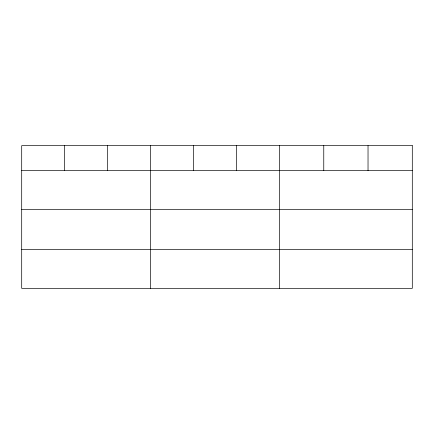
<?xml version="1.0" encoding="UTF-8"?>
<svg xmlns="http://www.w3.org/2000/svg" width="434" height="434" viewBox="0 0 434 434"><rect width="100%" height="100%" fill="white"/><g stroke="black" fill="none" stroke-linecap="round" stroke-linejoin="round"><path stroke-width="0.65" d="M21.7 170.573L412.3 170.573M21.7 209.438L412.3 209.438M21.7 249.479L412.3 249.479M368.032 145.656L368.032 170.573M323.764 145.656L323.764 170.573M279.496 145.656L279.496 288.344M236.53 145.656L236.53 170.573M193.564 145.656L193.564 170.573M150.598 145.656L150.598 288.344M107.632 145.656L107.632 170.573M64.666 145.656L64.666 170.573M412.3 145.656L21.7 145.656L21.7 288.344L412.3 288.344L412.3 145.656"/></g></svg>
